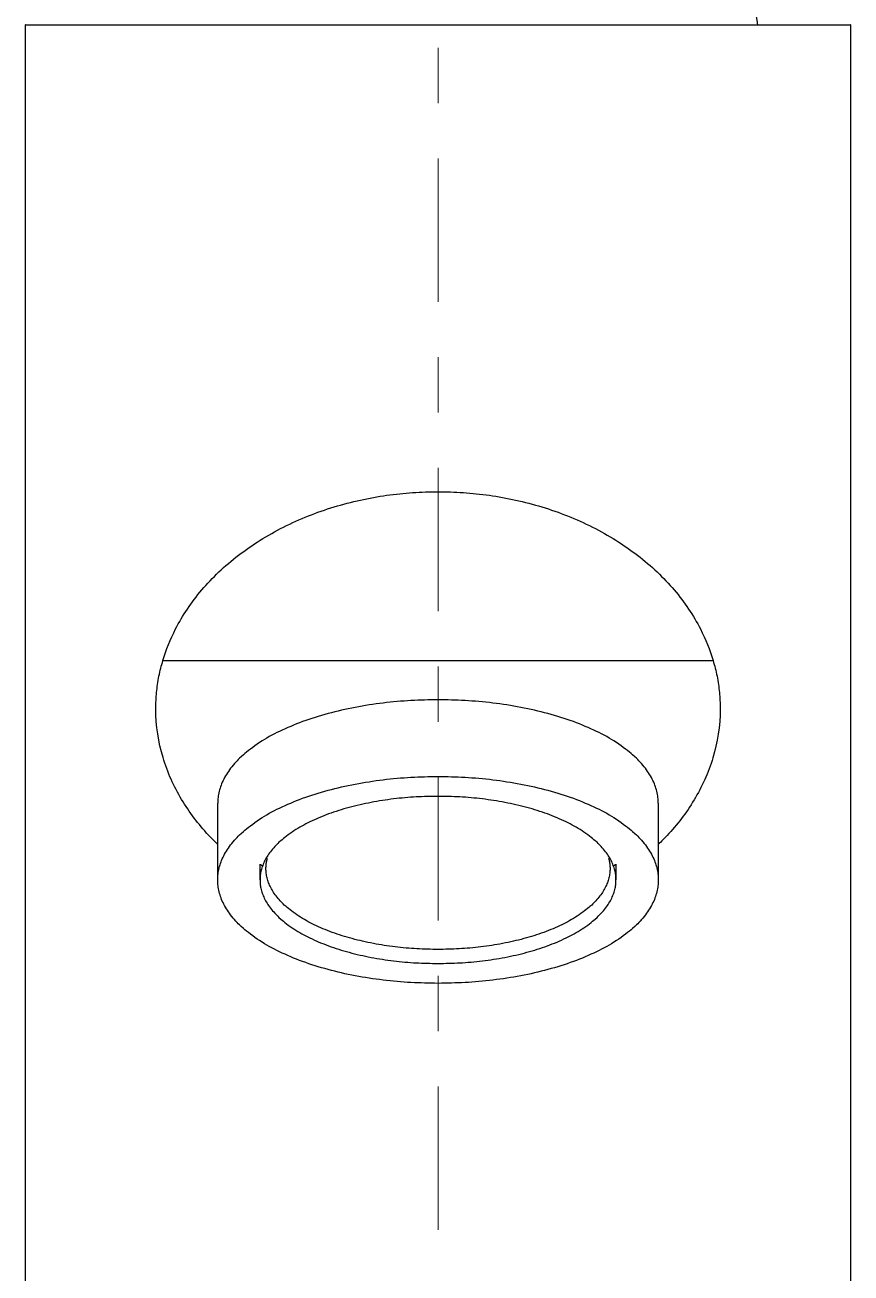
# Model space of a CAD drawing. Extents: x 9520 to 10292, y -16148 to -15602.
# Drawn here: x 9891.6 to 9929.7, y -15854.8 to -15797.3 of the extents above; entities that cross this region are included whole.
import ezdxf

# ---------------------------------------------------------------- set-up
doc = ezdxf.new("R2010")
doc.units = 0
doc.header["$MEASUREMENT"] = 0
doc.linetypes.add('CENTER', pattern=[47.5, 22, -8.5, 8.5, -8.5])
doc.linetypes.add('CENTER2', pattern=[28.575, 19.05, -3.175, 3.175, -3.175])
doc.layers.get('0').update_dxf_attribs({"linetype": 'CONTINUOUS'})
doc.layers.add('CENTER', color=1, linetype='CENTER2')

msp = doc.modelspace()

# ---------------------------------------------------------------- linework, layer by layer
at = {"lineweight": -3}
for points, weights, degree in [([(9925.147, -15795.805), (9925.239, -15796.303), (9925.319, -15796.803), (9925.386, -15797.305)], [1.1134584095, 1.11321537087, 1.11318851285, 1.11337783544], 3), ([(9891.668, -15797.305), (9891.668, -15797.305), (9910.668, -15797.305)], [1, 0.707106781187, 1], 2), ([(9910.668, -15797.305), (9929.668, -15797.305), (9929.668, -15797.305)], [1, 0.707106781187, 1], 2), ([(9910.668, -15828.392), (9900.518, -15828.392), (9900.518, -15833.157)], [1, 0.707106781185, 1], 2), ([(9920.818, -15833.157), (9920.818, -15828.392), (9910.668, -15828.392)], [1, 0.707106781185, 1], 2), ([(9900.518, -15836.689), (9900.518, -15831.924), (9910.668, -15831.924)], [1, 0.707106781186, 1], 2), ([(9910.668, -15831.924), (9920.818, -15831.924), (9920.818, -15836.689)], [1, 0.707106781186, 1], 2), ([(9910.668, -15832.839), (9902.468, -15832.839), (9902.468, -15836.689)], [1, 0.707106781186, 1], 2), ([(9918.868, -15836.689), (9918.868, -15832.839), (9910.668, -15832.839)], [1, 0.707106781186, 1], 2), ([(9902.483, -15835.975), (9902.533, -15836.007), (9902.585, -15836.039)], [0.858549761665, 0.857993191878, 0.857498621075], 2), ([(9902.742, -15836.17), (9902.742, -15835.933), (9902.806, -15835.697)], [1, 0.974267723078, 0.953056889692], 2), ([(9918.527, -15835.689), (9918.594, -15835.928), (9918.594, -15836.17)], [0.952291295427, 0.973802429603, 1], 2), ([(9918.765, -15836.03), (9918.812, -15836.001), (9918.859, -15835.971)], [0.857637744808, 0.85809792872, 0.858609961522], 2), ([(9910.668, -15839.891), (9902.742, -15839.891), (9902.742, -15836.17)], [1, 0.707106781187, 1], 2), ([(9918.594, -15836.17), (9918.594, -15839.891), (9910.668, -15839.891)], [1, 0.707106781187, 1], 2), ([(9910.668, -15841.454), (9900.518, -15841.454), (9900.518, -15836.689)], [1, 0.707106781187, 1], 2), ([(9902.468, -15836.689), (9902.468, -15840.538), (9910.668, -15840.538)], [1, 0.707106781187, 1], 2), ([(9920.818, -15836.689), (9920.818, -15841.454), (9910.668, -15841.454)], [1, 0.707106781187, 1], 2), ([(9910.668, -15840.538), (9918.868, -15840.538), (9918.868, -15836.689)], [1, 0.707106781187, 1], 2)]:
    msp.add_rational_spline(points, weights, degree=degree, dxfattribs=at)
for points, degree in [([(9891.668, -15920.805), (9891.668, -15859.055), (9891.668, -15797.305)], 2), ([(9929.668, -15797.305), (9929.668, -15859.055), (9929.668, -15920.805)], 2), ([(9897.668, -15828.805), (9897.668, -15828.553), (9897.693, -15828.052), (9897.802, -15827.308), (9897.923, -15826.819), (9897.995, -15826.576)], 3), ([(9897.995, -15826.576), (9910.668, -15826.576), (9923.341, -15826.576)], 2), ([(9923.341, -15826.576), (9923.413, -15826.819), (9923.534, -15827.308), (9923.643, -15828.052), (9923.668, -15828.553), (9923.668, -15828.805)], 3), ([(9900.518, -15836.689), (9900.518, -15834.923), (9900.518, -15833.157)], 2), ([(9920.818, -15833.157), (9920.818, -15834.923), (9920.818, -15836.689)], 2), ([(9902.468, -15836.689), (9902.468, -15836.327), (9902.468, -15835.965)], 2), ([(9918.868, -15835.965), (9918.868, -15836.327), (9918.868, -15836.689)], 2)]:
    msp.add_open_spline(points, degree=degree, dxfattribs=at)
for points, knots in [([(9897.995, -15826.576), (9898.139, -15826.091), (9898.583, -15824.98), (9899.705, -15823.3), (9901.409, -15821.683), (9903.512, -15820.372), (9905.475, -15819.596), (9907.091, -15819.175), (9908.304, -15818.956), (9909.507, -15818.831), (9910.668, -15818.792), (9911.829, -15818.831), (9913.032, -15818.956), (9914.245, -15819.175), (9915.861, -15819.596), (9917.824, -15820.372), (9919.927, -15821.683), (9921.631, -15823.3), (9922.753, -15824.98), (9923.197, -15826.091), (9923.341, -15826.576)], [-31.868062, -31.868062, -31.868062, -31.868062, -30.035148, -27.684961, -25.334775, -22.984589, -20.634403, -19.45931, -18.284217, -17.109124, -15.934031, -14.758938, -13.583845, -12.408752, -11.233659, -8.883472, -6.533286, -4.1831, -1.832914, 0, 0, 0, 0]), ([(9900.518, -15835.053), (9900.373, -15834.914), (9899.755, -15834.286), (9898.796, -15833.033), (9897.915, -15831.102), (9897.668, -15829.605), (9897.668, -15828.805)], [44.80932, 44.80932, 44.80932, 44.80932, 45.710481, 48.757847, 51.805212, 54.852578, 54.852578, 54.852578, 54.852578]), ([(9923.668, -15828.805), (9923.668, -15829.609), (9923.419, -15831.114), (9922.529, -15833.052), (9921.573, -15834.295), (9920.963, -15834.913), (9920.83, -15835.041)], [0, 0, 0, 0, 3.047365, 6.094731, 9.142096, 9.969117, 9.969117, 9.969117, 9.969117])]:
    msp.add_open_spline(points, degree=3, knots=knots, dxfattribs=at)
at = {"layer": 'CENTER', "color": 1, "linetype": 'CENTER', "lineweight": 13, "ltscale": 0.3}
msp.add_lwpolyline([(9910.668, -15746.452), (9910.668, -15945.805)], dxfattribs=at)

doc.saveas('drawing.dxf')
